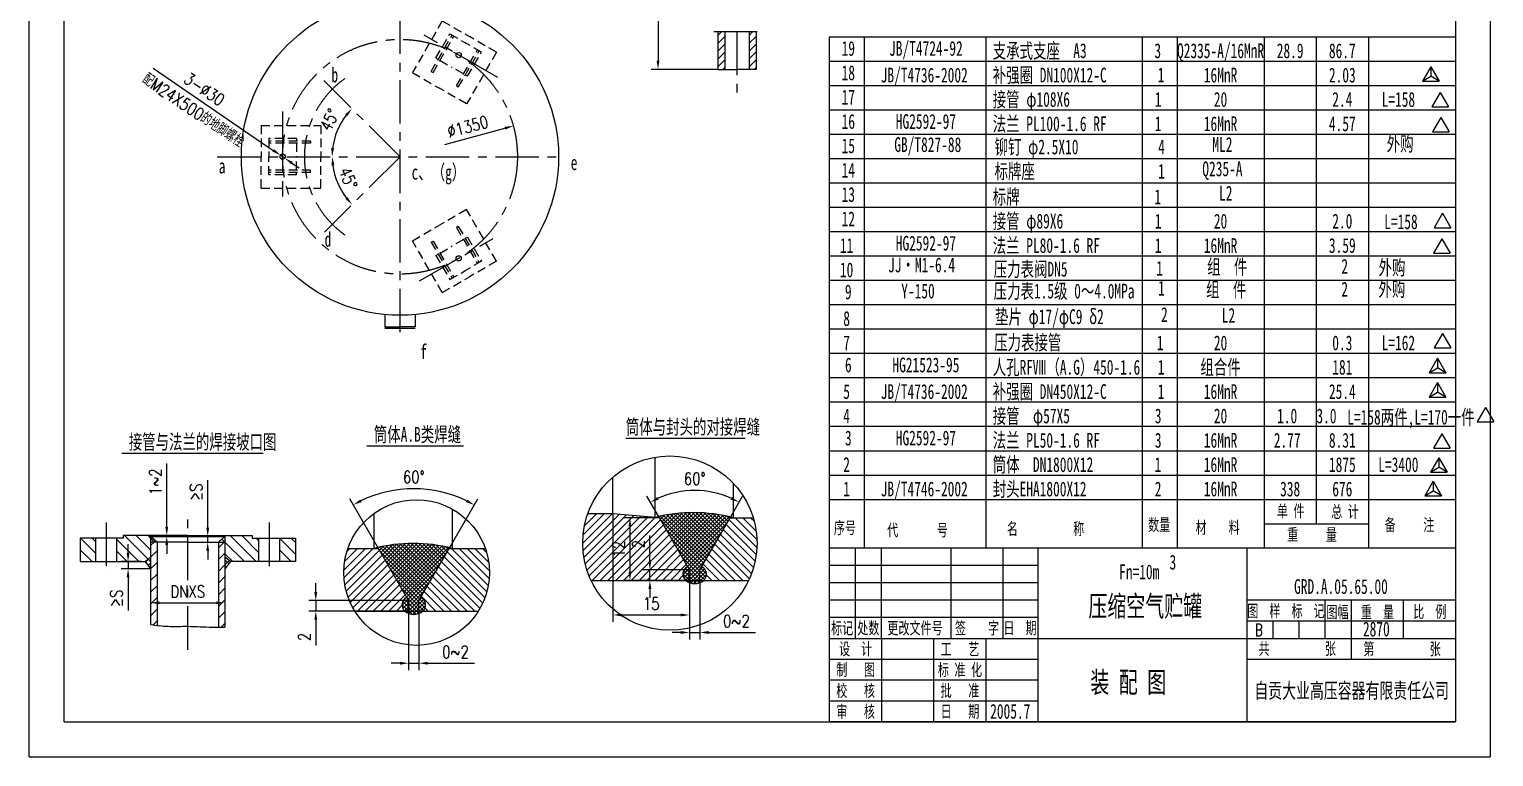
# Model space of a CAD drawing. Header units: millimetres. Extents: x -200 to 8220, y -200 to 11680.
# Drawn here: x -200 to 8220, y -200 to 3984 of the extents above; entities that cross this region are included whole.
import ezdxf
from ezdxf.enums import TextEntityAlignment as Align

# ---------------------------------------------------------------- set-up
doc = ezdxf.new("R2010")
doc.units = ezdxf.units.MM
doc.header["$LTSCALE"] = 200
for name, pattern in [('CENTER', [2, 1.25, -0.25, 0.25, -0.25]), ('DASHED', [0.75, 0.5, -0.25]), ('K', [2.5, 1.25, -0.25, 0.25, -0.25, 0.25, -0.25])]:
    doc.linetypes.add(name, pattern=pattern)
for name, color, linetype in [('01', 7, 'Continuous'), ('02', 1, 'Continuous'), ('10', 1, 'Continuous'), ('11', 3, 'Continuous'), ('1轮廓实线层', 7, 'Continuous'), ('2细线层', 4, 'Continuous'), ('3中心线层', 1, 'CENTER'), ('5剖面线层', 2, 'Continuous'), ('6文字层', 3, 'Continuous'), ('9双点划线层', 6, 'K')]:
    doc.layers.add(name, color=color, linetype=linetype)
doc.styles.add('BIAOTITEXT', font='SIMKAI.TTF', dxfattribs={"width": 0.666})
doc.styles.get("Standard").update_dxf_attribs({"font": 'romans.shx', "width": 0.8, "bigfont": 'hzfs.shx'})
doc.styles.add('TH_GBDIM', font='romans.shx', dxfattribs={"width": 0.8, "bigfont": 'gbcbig.shx'})
doc.dimstyles.new('TH_GBDIM', dxfattribs={"dimscale": 20, "dimtxt": 3.5, "dimasz": 2.5, "dimexe": 2, "dimexo": 0, "dimgap": 1.5, "dimtad": 1, "dimdec": 0, "dimzin": 0, "dimdsep": 46, "dimtxsty": 'TH_GBDIM', "dimcen": 2.5, "dimclrd": 130, "dimclre": 130, "dimclrt": 3, "dimadec": 0, "dimazin": 0, "dimtfac": 0.714286, "dimtdec": 0, "dimtmove": 0, "dimatfit": 3, "dimfxl": 0, "dimtolj": 1, "dimtzin": 0, "dimlwd": -1, "dimlwe": -1, "dimarcsym": 0})
pattern_1 = [(45, (-4283.853, -798.272), (-11.22532, 11.22532), []), (135, (-4283.853, -798.272), (-11.22532, -11.22532), [])]
pattern_2 = [(45, (-2668.681, -621.43), (-11.22532, 11.22532), []), (135, (-2668.681, -621.43), (-11.22532, -11.22532), [])]

# ---------------------------------------------------------------- blocks, each defined once
blk = doc.blocks.new('LINBLOCK')
at = {"layer": '01'}
for p, q in [((0, 0), (0, -7)), ((10, 0), (10, -7)), ((45, 0), (45, -7)), ((90, 0), (90, -7)), ((100, 0), (100, -7)), ((125, 0), (125, -7)), ((140, 0), (140, -7)), ((155, 0), (155, -7)), ((180, 0), (180, -7))]:
    blk.add_line(p, q, dxfattribs=at)
at = {"layer": '02'}
blk.add_line((0, 0), (180, 0), dxfattribs=at)
blk = doc.blocks.new('*D40')
at = {"color": 1}
for p, q in [((3547.4, 4730.2), (3375.1, 4730.2)), ((3415.1, 4680.2), (3415.1, 3802.5)), ((3758.7, 3752.5), (3375.1, 3752.5))]:
    blk.add_line(p, q, dxfattribs=at)
for points in [[(3406.8, 4680.2), (3423.4, 4680.2), (3415.1, 4730.2)], [(3406.8, 3802.5), (3423.4, 3802.5), (3415.1, 3752.5)]]:
    blk.add_solid(points, dxfattribs=at)
at = {"layer": 'Defpoints', "color": 0}
for p in [(3547.4, 4730.2), (3415.1, 3752.5), (3758.7, 3752.5)]:
    blk.add_point(p, dxfattribs=at)
at = {"color": 1, "insert": (3350.1, 4241.3), "char_height": 70, "attachment_point": 5, "rotation": 90, "style": 'TH_GBDIM'}
blk.add_mtext('\\A1;163', dxfattribs=at)
blk = doc.blocks.new('*D62')
at = {"color": 1}
for p, q in [((497.5, 760.6), (497.5, 645.1)), ((925, 760.6), (925, 645.1)), ((547.5, 685.1), (875, 685.1))]:
    blk.add_line(p, q, dxfattribs=at)
for points in [[(547.5, 693.4), (547.5, 676.8), (497.5, 685.1)], [(875, 693.4), (875, 676.8), (925, 685.1)]]:
    blk.add_solid(points, dxfattribs=at)
at = {"layer": 'Defpoints', "color": 0}
for p in [(497.5, 760.6), (925, 760.6), (925, 685.1)]:
    blk.add_point(p, dxfattribs=at)
at = {"color": 1, "insert": (711.3, 750.1), "char_height": 70, "attachment_point": 5, "style": 'TH_GBDIM'}
blk.add_mtext('\\A1;DNXS', dxfattribs=at)
blk = doc.blocks.new('*D63')
at = {"color": 1}
for p, q in [((368, 971.9), (368, 1021.9)), ((444.7, 921.9), (328, 921.9)), ((497.5, 880.7), (328, 880.7)), ((368, 921.9), (368, 880.7)), ((368, 830.7), (368, 641.4))]:
    blk.add_line(p, q, dxfattribs=at)
for points in [[(359.6, 971.9), (376.3, 971.9), (368, 921.9)], [(359.6, 830.7), (376.3, 830.7), (368, 880.7)]]:
    blk.add_solid(points, dxfattribs=at)
at = {"layer": 'Defpoints', "color": 0}
for p in [(368, 880.7), (444.7, 921.9), (497.5, 880.7)]:
    blk.add_point(p, dxfattribs=at)
at = {"color": 1, "insert": (301, 711.1), "char_height": 70, "attachment_point": 5, "rotation": 90, "style": 'TH_GBDIM'}
blk.add_mtext('\\A1;≥S', dxfattribs=at)
blk = doc.blocks.new('*D64')
at = {"color": 1}
for p, q in [((825.9, 1117.1), (825.9, 1391.2)), ((791, 1067.1), (865.9, 1067.1)), ((791, 1034.4), (865.9, 1034.4)), ((825.9, 1034.4), (825.9, 1067.1)), ((825.9, 984.4), (825.9, 934.4))]:
    blk.add_line(p, q, dxfattribs=at)
for points in [[(817.6, 1117.1), (834.2, 1117.1), (825.9, 1067.1)], [(817.6, 984.4), (834.2, 984.4), (825.9, 1034.4)]]:
    blk.add_solid(points, dxfattribs=at)
at = {"layer": 'Defpoints', "color": 0}
for p in [(791, 1067.1), (791, 1034.4), (825.9, 1034.4)]:
    blk.add_point(p, dxfattribs=at)
at = {"color": 1, "insert": (759, 1321.6), "char_height": 70, "attachment_point": 5, "rotation": 90, "style": 'TH_GBDIM'}
blk.add_mtext('\\A1;≥S', dxfattribs=at)
blk = doc.blocks.new('*D65')
at = {"color": 1}
for p, q in [((590.3, 1121.9), (590.3, 1486.9)), ((554.2, 1071.9), (630.3, 1071.9)), ((554.2, 1067.1), (630.3, 1067.1)), ((590.3, 1067.1), (590.3, 1071.9)), ((590.3, 1017.1), (590.3, 967.1))]:
    blk.add_line(p, q, dxfattribs=at)
for points in [[(582, 1121.9), (598.7, 1121.9), (590.3, 1071.9)], [(582, 1017.1), (598.7, 1017.1), (590.3, 1067.1)]]:
    blk.add_solid(points, dxfattribs=at)
at = {"layer": 'Defpoints', "color": 0}
for p in [(554.2, 1071.9), (554.2, 1067.1), (590.3, 1067.1)]:
    blk.add_point(p, dxfattribs=at)
at = {"color": 1, "insert": (525.3, 1380.9), "char_height": 70, "attachment_point": 5, "rotation": 90, "style": 'TH_GBDIM'}
blk.add_mtext('\\A1;1~2', dxfattribs=at)
blk = doc.blocks.new('*D66')
at = {"color": 1}
blk.add_line((2189.3, 3320.6), (2534.7, 3414.5), dxfattribs=at)
blk.add_solid([(2532.5, 3422.6), (2536.9, 3406.5), (2583, 3427.6)], dxfattribs=at)
at = {"layer": 'Defpoints', "color": 0}
for p in [(2583, 3427.6), (1280.2, 3073.6)]:
    blk.add_point(p, dxfattribs=at)
at = {"color": 1, "insert": (2320.8, 3423.7), "char_height": 70, "attachment_point": 5, "rotation": 15.20319, "style": 'TH_GBDIM'}
blk.add_mtext('\\A1;∅1350', dxfattribs=at)
blk = doc.blocks.new('*D67')
at = {"color": 1}
blk.add_arc((1931.6, 3250.6), 390.6, 142.33951, 172.66049, dxfattribs=at)
for points in [[(1616.1, 3494.8), (1628.6, 3483.8), (1655.4, 3526.8)], [(1552.5, 3300), (1535.9, 3301), (1541, 3250.6)]]:
    blk.add_solid(points, dxfattribs=at)
at = {"layer": 'Defpoints', "color": 0}
for p in [(1493.7, 3688.5), (1554.3, 3351.7), (880.2, 3250.6), (1931.6, 3250.6), (2867.8, 3250.6)]:
    blk.add_point(p, dxfattribs=at)
at = {"color": 1, "insert": (1526.1, 3462.5), "char_height": 70, "attachment_point": 5, "rotation": 62.41127, "style": 'TH_GBDIM'}
blk.add_mtext('\\A1;45°', dxfattribs=at)
blk = doc.blocks.new('*D68')
at = {"color": 1}
blk.add_arc((1931.6, 3250.6), 389, 187.36879, 217.63121, dxfattribs=at)
for points in [[(1537.5, 3200.2), (1554.1, 3201.3), (1542.6, 3250.6)], [(1629.8, 3018.6), (1617.2, 3007.6), (1656.5, 2975.5)]]:
    blk.add_solid(points, dxfattribs=at)
at = {"layer": 'Defpoints', "color": 0}
for p in [(880.2, 3250.6), (1931.6, 3250.6), (2894.9, 3250.6), (1555.8, 3149.9), (1497.7, 2816.7)]:
    blk.add_point(p, dxfattribs=at)
at = {"color": 1, "insert": (1634, 3127.3), "char_height": 70, "attachment_point": 5, "rotation": 292.5, "style": 'TH_GBDIM'}
blk.add_mtext('\\A1;45°', dxfattribs=at)
blk = doc.blocks.new('*D69')
at = {"color": 1}
for p, q in [((1447.4, 747.5), (1447.4, 797.5)), ((1980.8, 697.5), (1407.4, 697.5)), ((1447.4, 697.5), (1447.4, 637.5)), ((1975.6, 637.5), (1407.4, 637.5)), ((1447.4, 587.5), (1447.4, 440.1))]:
    blk.add_line(p, q, dxfattribs=at)
for points in [[(1439, 747.5), (1455.7, 747.5), (1447.4, 697.5)], [(1439, 587.5), (1455.7, 587.5), (1447.4, 637.5)]]:
    blk.add_solid(points, dxfattribs=at)
at = {"layer": 'Defpoints', "color": 0}
for p in [(1980.8, 697.5), (1447.4, 637.5), (1975.6, 637.5)]:
    blk.add_point(p, dxfattribs=at)
at = {"color": 1, "insert": (1382.4, 488.8), "char_height": 70, "attachment_point": 5, "rotation": 90, "style": 'TH_GBDIM'}
blk.add_mtext('\\A1;2', dxfattribs=at)
blk = doc.blocks.new('*D70')
at = {"color": 1}
for p, q in [((1980.8, 637.5), (1980.8, 297.7)), ((2040.8, 637.5), (2040.8, 297.7)), ((1930.8, 337.7), (1880.8, 337.7)), ((1980.8, 337.7), (2040.8, 337.7)), ((2090.8, 337.7), (2360.8, 337.7))]:
    blk.add_line(p, q, dxfattribs=at)
for points in [[(1930.8, 346.1), (1930.8, 329.4), (1980.8, 337.7)], [(2090.8, 346.1), (2090.8, 329.4), (2040.8, 337.7)]]:
    blk.add_solid(points, dxfattribs=at)
at = {"layer": 'Defpoints', "color": 0}
for p in [(1980.8, 637.5), (2040.8, 637.5), (2040.8, 337.7)]:
    blk.add_point(p, dxfattribs=at)
at = {"color": 1, "insert": (2250.8, 402.7), "char_height": 70, "attachment_point": 5, "style": 'TH_GBDIM'}
blk.add_mtext('\\A1;0~2', dxfattribs=at)
blk = doc.blocks.new('*D71')
at = {"color": 1}
for p, q in [((1807.6, 997.5), (1642.9, 1282.8)), ((2214, 997.5), (2378.8, 1282.8))]:
    blk.add_line(p, q, dxfattribs=at)
blk.add_arc((2010.8, 645.5), 695.9, 64.11768, 115.88232, dxfattribs=at)
for points in [[(1711, 1264.2), (1703.1, 1279), (1662.9, 1248.2)], [(2318.5, 1279), (2310.7, 1264.2), (2358.8, 1248.2)]]:
    blk.add_solid(points, dxfattribs=at)
at = {"layer": 'Defpoints', "color": 0}
for p in [(2131.7, 1330.8), (1807.6, 997.5), (2214, 997.5), (1980.8, 697.5), (2040.8, 697.5)]:
    blk.add_point(p, dxfattribs=at)
at = {"color": 1, "insert": (2010.8, 1408.3), "char_height": 70, "attachment_point": 5, "style": 'TH_GBDIM'}
blk.add_mtext('\\A1;60°', dxfattribs=at)
blk = doc.blocks.new('*D77')
at = {"color": 1}
for p, q in [((3422.8, 1174.3), (3213.9, 1174.3)), ((3253.9, 1124.3), (3253.9, 864.3)), ((3422.8, 814.3), (3213.9, 814.3))]:
    blk.add_line(p, q, dxfattribs=at)
for points in [[(3245.6, 1124.3), (3262.3, 1124.3), (3253.9, 1174.3)], [(3245.6, 864.3), (3262.3, 864.3), (3253.9, 814.3)]]:
    blk.add_solid(points, dxfattribs=at)
at = {"layer": 'Defpoints', "color": 0}
for p in [(3422.8, 1174.3), (3253.9, 814.3), (3422.8, 814.3)]:
    blk.add_point(p, dxfattribs=at)
at = {"color": 1, "insert": (3188.9, 994.3), "char_height": 70, "attachment_point": 5, "rotation": 90, "style": 'TH_GBDIM'}
blk.add_mtext('\\A1;12', dxfattribs=at)
blk = doc.blocks.new('*D78')
at = {"color": 1}
for p, q in [((3156.3, 1197.6), (3156.3, 575.2)), ((3596.1, 814.3), (3596.1, 575.2)), ((3206.3, 615.2), (3546.1, 615.2))]:
    blk.add_line(p, q, dxfattribs=at)
for points in [[(3206.3, 623.6), (3206.3, 606.9), (3156.3, 615.2)], [(3546.1, 623.6), (3546.1, 606.9), (3596.1, 615.2)]]:
    blk.add_solid(points, dxfattribs=at)
at = {"layer": 'Defpoints', "color": 0}
for p in [(3156.3, 1197.6), (3596.1, 814.3), (3596.1, 615.2)]:
    blk.add_point(p, dxfattribs=at)
at = {"color": 1, "insert": (3376.2, 680.2), "char_height": 70, "attachment_point": 5, "style": 'TH_GBDIM'}
blk.add_mtext('\\A1;15', dxfattribs=at)
blk = doc.blocks.new('*D79')
at = {"color": 1}
for p, q in [((3422.8, 1174.3), (3351.3, 1298.1)), ((3829.2, 1174.3), (3900.7, 1298.1))]:
    blk.add_line(p, q, dxfattribs=at)
blk.add_arc((3626, 822.4), 509.3, 65.62669, 114.37331, dxfattribs=at)
for points in [[(3419.6, 1278.9), (3412, 1293.7), (3371.3, 1263.5)], [(3840, 1293.7), (3832.4, 1278.9), (3880.7, 1263.5)]]:
    blk.add_solid(points, dxfattribs=at)
at = {"layer": 'Defpoints', "color": 0}
for p in [(3714.4, 1324), (3422.8, 1174.3), (3829.2, 1174.3), (3596, 874.3), (3656, 874.3)]:
    blk.add_point(p, dxfattribs=at)
at = {"color": 1, "insert": (3626, 1398.6), "char_height": 70, "attachment_point": 5, "style": 'TH_GBDIM'}
blk.add_mtext('\\A1;60°', dxfattribs=at)
blk = doc.blocks.new('*D80')
at = {"color": 1}
for p, q in [((3596, 814.3), (3596, 474.6)), ((3656, 814.3), (3656, 474.6)), ((3546, 514.6), (3496, 514.6)), ((3596, 514.6), (3656, 514.6)), ((3706, 514.6), (3976, 514.6))]:
    blk.add_line(p, q, dxfattribs=at)
for points in [[(3546, 522.9), (3546, 506.2), (3596, 514.6)], [(3706, 522.9), (3706, 506.2), (3656, 514.6)]]:
    blk.add_solid(points, dxfattribs=at)
at = {"layer": 'Defpoints', "color": 0}
for p in [(3596, 814.3), (3656, 814.3), (3656, 514.6)]:
    blk.add_point(p, dxfattribs=at)
at = {"color": 1, "insert": (3866, 579.6), "char_height": 70, "attachment_point": 5, "style": 'TH_GBDIM'}
blk.add_mtext('\\A1;0~2', dxfattribs=at)
blk = doc.blocks.new('*D81')
at = {"color": 1}
for p, q in [((3368.3, 924.3), (3368.3, 1071.6)), ((3596, 874.3), (3328.3, 874.3)), ((3368.3, 814.3), (3368.3, 874.3)), ((3590.7, 814.3), (3328.3, 814.3)), ((3368.3, 764.3), (3368.3, 714.3))]:
    blk.add_line(p, q, dxfattribs=at)
for points in [[(3360, 924.3), (3376.7, 924.3), (3368.3, 874.3)], [(3360, 764.3), (3376.7, 764.3), (3368.3, 814.3)]]:
    blk.add_solid(points, dxfattribs=at)
at = {"layer": 'Defpoints', "color": 0}
for p in [(3596, 874.3), (3368.3, 814.3), (3590.7, 814.3)]:
    blk.add_point(p, dxfattribs=at)
at = {"color": 1, "insert": (3303.3, 1023), "char_height": 70, "attachment_point": 5, "rotation": 90, "style": 'TH_GBDIM'}
blk.add_mtext('\\A1;2', dxfattribs=at)

msp = doc.modelspace()

# ---------------------------------------------------------------- hatches: boundary and pattern name
at = {"layer": '5剖面线层'}
h = msp.add_hatch(dxfattribs=at)
h.set_pattern_fill('ANSI31', scale=10, style=0)
h.set_pattern_definition([(45, (-353.462, -164.822), (-22.45064, 22.45064), [])])
h.paths.add_polyline_path([(3758.7, 3752.5), (3798.7, 3752.5), (3798.7, 3970.1), (3758.7, 3970.1)])
h.paths.add_polyline_path([(3978.7, 3970.1), (3938.7, 3970.1), (3938.7, 3752.5), (3978.7, 3752.5)])
h = msp.add_hatch(dxfattribs=at)
h.set_pattern_fill('ANSI31', scale=10, style=0)
h.set_pattern_definition([(45, (-2299.37, -930.193), (-22.45064, 22.45064), [])])
h.paths.add_polyline_path([(3030.4, 814.3), (3574.5, 814.3, -0.552534), (3585.5, 892.5), (3422.8, 1174.3), (3156.3, 1197.6), (3011.6, 1197.6, 0.08615), (2982.3, 1028.7, 0.110932)])
h.paths.add_polyline_path([(3250.8, 986.8), (3250.8, 1059.1), (3355.8, 1059.1), (3355.8, 986.8)], flags=24)
h.paths.add_polyline_path([(3136.4, 935.5), (3136.4, 1053.1), (3241.4, 1053.1), (3241.4, 935.5)], flags=24)
h = msp.add_hatch(dxfattribs=at)
h.set_pattern_fill('ANSI37', scale=5, style=0)
h.set_pattern_definition(pattern_2)
h.paths.add_polyline_path([(3829.2, 1174.3), (3848.3, 1174.3, 0.130716), (3397.9, 1174.3), (3422.8, 1174.3), (3596, 874.3), (3596, 814.3), (3656, 814.3), (3656, 874.3)])
h = msp.add_hatch(dxfattribs=at)
h.set_pattern_fill('ANSI31', scale=10, angle=90, style=0)
h.set_pattern_definition([(135, (-2299.37, -930.193), (-22.45064, -22.45064), [])])
h.paths.add_polyline_path([(3666.5, 892.5, -0.552928), (3677.9, 814.3), (3936.6, 814.3, 0.110932), (3984.8, 1028.7, 0.073824), (3963.2, 1174.3), (3829.2, 1174.3)])
h = msp.add_hatch(dxfattribs=at)
h.set_pattern_fill('ANSI31', scale=15, angle=90, style=0)
h.set_pattern_definition([(135, (-4296.996, -277.4), (-33.67596, -33.67596), [])])
h.paths.add_polyline_path([(182.5, 921.9), (182.5, 1056.9), (92.5, 1056.9), (92.5, 921.9)])
h.paths.add_polyline_path([(466.4, 921.9), (497.5, 948.5), (497.5, 1071.9), (340, 1071.9), (340, 1056.9), (302.5, 1056.9), (302.5, 921.9)])
h.paths.add_polyline_path([(1120, 921.9), (1120, 1056.9), (1082.5, 1056.9), (1082.5, 1071.9), (925, 1071.9), (925, 948.5), (956.2, 921.9)])
h.paths.add_polyline_path([(1240, 921.9), (1330, 921.9), (1330, 1056.9), (1240, 1056.9)])
h = msp.add_hatch(dxfattribs=at)
h.set_pattern_fill('ANSI37', scale=7.5, angle=90, style=0)
h.set_pattern_definition([(135, (-4296.996, -277.4), (-16.83798, -16.83798), []), (225, (-4296.996, -277.4), (16.83798, -16.83798), [])])
h.paths.add_polyline_path([(497.5, 948.5), (466.4, 921.9), (497.5, 880.7)])
h.paths.add_polyline_path([(925, 948.5), (925, 880.7), (956.2, 921.9)])
h.paths.add_polyline_path([(925, 1067.1), (887.5, 1034.4), (925, 1034.4)])
h.paths.add_polyline_path([(497.5, 1067.1), (497.5, 1034.4), (535, 1034.4)])
h = msp.add_hatch(dxfattribs=at)
h.set_pattern_fill('ANSI31', scale=15, style=0)
h.set_pattern_definition([(45, (-4296.996, -277.4), (-33.67596, 33.67596), [])])
edge = h.paths.add_edge_path()
edge.add_line((535, 1034.4), (497.5, 1034.4))
edge.add_line((497.5, 1034.4), (497.5, 559.8))
edge.add_spline(control_points=[(497.5, 559.8), (510, 558.2), (522.5, 556.6), (535, 555.2)], knot_values=[0, 0, 0, 0, 37.715736, 37.715736, 37.715736, 37.715736], degree=3, periodic=0)
edge.add_line((535, 555.2), (535, 1034.4))
edge = h.paths.add_edge_path()
edge.add_line((925, 1034.4), (887.5, 1034.4))
edge.add_line((887.5, 1034.4), (887.5, 545.2))
edge.add_spline(control_points=[(887.5, 545.2), (900, 545.2), (912.5, 545.2), (925, 545.2)], knot_values=[390.552871, 390.552871, 390.552871, 390.552871, 428.052871, 428.052871, 428.052871, 428.052871], degree=3, periodic=0)
edge.add_line((925, 545.2), (925, 1034.4))
h = msp.add_hatch(dxfattribs=at)
h.set_pattern_fill('ANSI37', scale=5, style=0)
h.set_pattern_definition(pattern_1)
h.paths.add_polyline_path([(2214, 997.5), (2233.2, 997.5, 0.130716), (1782.7, 997.5), (1807.6, 997.5), (1980.8, 697.5), (1980.8, 637.5), (2040.8, 637.5), (2040.8, 697.5)])
h = msp.add_hatch(dxfattribs=at)
h.set_pattern_fill('ANSI31', scale=10, style=0)
h.set_pattern_definition([(45, (-4283.853, -798.27), (-22.45064, 22.45064), [])])
h.paths.add_polyline_path([(1807.6, 997.5), (1631.7, 997.5, 0.084246), (1608.3, 859.3, 0.140469), (1671.8, 637.5), (1959.3, 637.5, -0.552534), (1970.3, 715.7)])
h = msp.add_hatch(dxfattribs=at)
h.set_pattern_fill('ANSI31', scale=10, angle=90, style=0)
h.set_pattern_definition([(135, (-4283.853, -798.27), (-22.45064, -22.45064), [])])
h.paths.add_polyline_path([(2051.3, 715.6, -0.552928), (2062.7, 637.5), (2382.3, 637.5, 0.140469), (2445.9, 859.3, 0.084246), (2422.4, 997.5), (2214, 997.5)])
h = msp.add_hatch(dxfattribs=at)
h.set_pattern_fill('ANSI37', scale=5, style=0)
h.set_pattern_definition(pattern_2)
h.paths.add_polyline_path([(3596, 874.3), (3585.5, 892.5, 0.552534), (3574.5, 814.3), (3596, 814.3)])
h.paths.add_polyline_path([(3678.1, 814.3), (3574.3, 814.3, 0.366818)])
h.paths.add_polyline_path([(3656, 814.3), (3677.9, 814.3, 0.552928), (3666.5, 892.5), (3656, 874.3)])
h = msp.add_hatch(dxfattribs=at)
h.set_pattern_fill('ANSI37', scale=5, style=0)
h.set_pattern_definition(pattern_1)
h.paths.add_polyline_path([(1980.8, 697.5), (1970.3, 715.7, 0.552534), (1959.3, 637.5), (1980.8, 637.5)])
h.paths.add_polyline_path([(2062.9, 637.5), (1959.1, 637.5, 0.366818)])
h.paths.add_polyline_path([(2040.8, 637.5), (2062.7, 637.5, 0.552928), (2051.3, 715.6), (2040.8, 697.5)])

# ---------------------------------------------------------------- linework, layer by layer
at = {"color": 7, "linetype": 'DASHED', "ltscale": 0.5}
for p, q in [((2174.7, 4031.6), (2002.9, 3734.2)), ((2174.7, 4031.6), (2330.6, 3941.6)), ((2111.2, 3741.6), (2231.2, 3949.5)), ((2121.6, 3735.6), (2241.6, 3943.5)), ((2138.2, 3818.4), (2218.2, 3957)), ((2218.2, 3957), (2310, 3904)), ((2400, 3852), (2308.2, 3905)), ((2486.5, 3851.6), (2330.6, 3941.6)), ((2138.2, 3818.4), (2151.2, 3810.9)), ((2161.6, 3804.9), (2229.1, 3765.9)), ((2256.7, 3657.6), (2376.7, 3865.5)), ((2267, 3651.6), (2387, 3859.5)), ((2486.5, 3851.6), (2314.7, 3554.2)), ((2320, 3713.4), (2400, 3852)), ((2002.9, 3734.2), (2158.8, 3644.2)), ((2111.2, 3741.6), (2121.6, 3735.6)), ((2296.7, 3726.9), (2229.1, 3765.9)), ((2320, 3713.4), (2307, 3720.9)), ((2314.7, 3554.2), (2158.8, 3644.2)), ((2267, 3651.6), (2256.7, 3657.6)), ((1133.7, 3430.6), (1477.2, 3430.6)), ((1133.7, 3430.6), (1133.7, 3250.6)), ((1477.2, 3430.6), (1477.2, 3250.6)), ((1336.6, 3355.6), (1176.6, 3355.6)), ((1176.6, 3355.6), (1176.6, 3249.6)), ((1416.6, 3340.6), (1176.6, 3340.6)), ((1416.6, 3328.6), (1176.6, 3328.6)), ((1336.6, 3355.6), (1336.6, 3340.6)), ((1336.6, 3328.6), (1336.6, 3250.6)), ((1416.6, 3340.6), (1416.6, 3328.6)), ((1133.7, 3070.6), (1133.7, 3250.6)), ((1176.6, 3145.6), (1176.6, 3251.6)), ((1336.6, 3172.6), (1336.6, 3250.6)), ((1477.2, 3070.6), (1477.2, 3250.6)), ((1416.6, 3172.6), (1176.6, 3172.6)), ((1416.6, 3160.6), (1176.6, 3160.6)), ((1336.6, 3145.6), (1176.6, 3145.6)), ((1336.6, 3145.6), (1336.6, 3160.6)), ((1416.6, 3160.6), (1416.6, 3172.6)), ((1133.7, 3070.6), (1477.2, 3070.6)), ((2314.7, 2947.1), (2158.8, 2857.1)), ((2486.5, 2649.6), (2314.7, 2947.1)), ((2002.9, 2767.1), (2158.8, 2857.1)), ((2267, 2849.6), (2256.7, 2843.6)), ((2256.7, 2843.6), (2376.7, 2635.8)), ((2267, 2849.6), (2387, 2641.8)), ((2320, 2787.8), (2307, 2780.3)), ((2320, 2787.8), (2400, 2649.3)), ((2174.7, 2469.6), (2002.9, 2767.1)), ((2111.2, 2759.6), (2121.6, 2765.6)), ((2111.2, 2759.6), (2231.2, 2551.8)), ((2121.6, 2765.6), (2241.6, 2557.8)), ((2161.6, 2696.3), (2229.1, 2735.3)), ((2296.7, 2774.3), (2229.1, 2735.3)), ((2138.2, 2682.8), (2151.2, 2690.3)), ((2138.2, 2682.8), (2218.2, 2544.3)), ((2400, 2649.3), (2308.2, 2596.3)), ((2486.5, 2649.6), (2330.6, 2559.6)), ((2174.7, 2469.6), (2330.6, 2559.6)), ((2218.2, 2544.3), (2310, 2597.3))]:
    msp.add_line(p, q, dxfattribs=at)
at = {"color": 7}
for p, q in [((3758.7, 3970.1), (3758.7, 3752.5)), ((3798.7, 3970.1), (3798.7, 3752.5)), ((3938.7, 3970.1), (3938.7, 3752.5)), ((3978.7, 3970.1), (3978.7, 3752.5)), ((512.3, 3759), (1202.9, 3287.3)), ((3758.7, 3752.5), (3868.7, 3752.5)), ((3978.7, 3752.5), (3868.7, 3752.5)), ((1269, 3242.2), (1244.2, 3259.1)), ((1310.3, 3214), (1351.6, 3185.8)), ((1845.1, 2342.7), (1845.1, 2272.8)), ((2018.1, 2342.7), (2018.1, 2272.8)), ((1845.1, 2272.8), (1931.6, 2272.8)), ((1845.1, 2265), (2019.7, 2265)), ((2018.1, 2272.8), (1931.6, 2272.8)), ((3229.5, 1631.5), (3916, 1631.5)), ((332, 1545.2), (1145.7, 1545.2)), ((1741.3, 1588.2), (2295.9, 1588.2)), ((3397.9, 1174.3), (3397.9, 1522.6)), ((3156.3, 1197.6), (3156.3, 1408.4)), ((3848.3, 1174.3), (3848.3, 1372.5)), ((1782.7, 997.5), (1782.7, 1199.5)), ((2233.2, 997.5), (2233.2, 1223.9)), ((3156.3, 1197.6), (3011.6, 1197.6)), ((3422.8, 1174.3), (3156.3, 1197.6)), ((3596, 874.3), (3422.8, 1174.3)), ((3656, 874.3), (3829.2, 1174.3)), ((3829.2, 1174.3), (3963.2, 1174.3)), ((340, 1056.9), (92.5, 1056.9)), ((92.5, 1056.9), (92.5, 921.9)), ((182.5, 921.9), (182.5, 1056.9)), ((302.5, 921.9), (302.5, 1056.9)), ((711.3, 1071.9), (340, 1071.9)), ((340, 1071.9), (340, 1056.9)), ((497.5, 1071.9), (497.5, 559.8)), ((497.5, 1067.1), (925, 1067.1)), ((535, 1034.4), (497.5, 1067.1)), ((711.3, 1034.4), (497.5, 1034.4)), ((535, 1034.4), (535, 555.2)), ((711.3, 1071.9), (1082.5, 1071.9)), ((711.3, 1034.4), (925, 1034.4)), ((887.5, 1034.4), (925, 1067.1)), ((887.5, 1034.4), (887.5, 545.2)), ((925, 1071.9), (925, 545.2)), ((1082.5, 1071.9), (1082.5, 1056.9)), ((1082.5, 1056.9), (1330, 1056.9)), ((1120, 921.9), (1120, 1056.9)), ((1240, 921.9), (1240, 1056.9)), ((1330, 1056.9), (1330, 921.9)), ((466.4, 921.9), (497.5, 948.5)), ((956.2, 921.9), (925, 948.5)), ((1631.7, 997.5), (1807.6, 997.5)), ((1980.8, 697.5), (1807.6, 997.5)), ((2040.8, 697.5), (2214, 997.5)), ((2214, 997.5), (2422.4, 997.5)), ((92.5, 921.9), (466.4, 921.9)), ((466.4, 921.9), (497.5, 880.7)), ((956.2, 921.9), (925, 880.7)), ((1330, 921.9), (956.2, 921.9)), ((3596, 814.3), (3596, 874.3)), ((3656, 814.3), (3656, 874.3)), ((3030.4, 814.3), (3936.6, 814.3)), ((3536, 814.3), (3596, 814.3)), ((3596, 814.3), (3656, 814.3)), ((1980.8, 637.5), (1980.8, 697.5)), ((2040.8, 637.5), (2040.8, 697.5)), ((1671.8, 637.5), (2382.3, 637.5)), ((1920.8, 637.5), (1980.8, 637.5)), ((1980.8, 637.5), (2040.8, 637.5))]:
    msp.add_line(p, q, dxfattribs=at)
for centre, radius in [((1931.6, 3250.6), 912), ((2269.1, 3835.2), 15), ((1256.6, 3250.6), 15), ((2269.1, 2666), 15)]:
    msp.add_circle(centre, radius, dxfattribs=at)
for centre, radius, start, end in [((3618.9, 295), 908.7, 75.37366, 104.07278), ((2008, 150.7), 876.2, 75.10552, 104.89448), ((3604.6, 850), 46.6, 114.16416, 231.24869), ((3647.6, 849.8), 46.6, 308.37245, 66.17547), ((3626.2, 875.5), 80.2, 229.71208, 310.28792), ((1989.4, 673.1), 46.6, 114.16416, 231.24869), ((2032.5, 673), 46.6, 308.37245, 66.17547), ((2011, 698.7), 80.2, 229.71208, 310.28792)]:
    msp.add_arc(centre, radius, start, end, dxfattribs=at)
for points in [[(1207.6, 3294.2), (1198.2, 3280.4), (1244.2, 3259.1)], [(1315, 3220.8), (1305.6, 3207.1), (1269, 3242.2)]]:
    msp.add_solid(points, dxfattribs=at)
at = {"layer": '01'}
for p, q in [((4399.6, 1280), (8000, 1280)), ((4399.6, 1280), (4399.6, 1000)), ((4599.6, 1280), (4599.6, 1000)), ((5299.7, 1280), (5299.7, 1000)), ((6199.8, 1280), (6199.8, 1000)), ((6399.8, 1280), (6399.8, 1000)), ((6899.9, 1280), (6899.9, 1000)), ((7199.9, 1280), (7199.9, 1140)), ((7499.9, 1280), (7499.9, 1000)), ((8000, 1280), (8000, 1000)), ((6899.9, 1140), (7499.9, 1140))]:
    msp.add_line(p, q, dxfattribs=at)
at = {"layer": '01', "color": 7}
for p, q in [((8000, 1000), (4399.6, 1000)), ((4400, 1000), (4400, 0)), ((8000, 1000), (4400, 1000)), ((5600, 1000), (5600, 0)), ((6800, 1000), (6800, 0)), ((8000, 1000), (8000, 0)), ((8000, 700), (6800, 700)), ((4400, 480), (8000, 480)), ((8000, 360), (6800, 360)), ((8000, 0), (4400, 0))]:
    msp.add_line(p, q, dxfattribs=at)
at = {"layer": '10', "color": 7}
msp.add_point((8000, 1000), dxfattribs=at)
at = {"layer": '11', "color": 7}
for p, q in [((4550, 480), (4550, 1000)), ((4700, 480), (4700, 1000)), ((5100, 480), (5100, 1000)), ((5400, 480), (5400, 1000)), ((5600, 900), (4400, 900)), ((5600, 800), (4400, 800)), ((5600, 700), (4400, 700)), ((7250, 700), (7250, 480)), ((7400, 700), (7400, 360)), ((7700, 700), (7700, 480)), ((5600, 600), (4400, 600)), ((8000, 580), (6800, 580)), ((6950, 580), (6950, 480)), ((7100, 580), (7100, 480)), ((4700, 480), (4700, 0)), ((5000, 480), (5000, 0)), ((5300, 480), (5300, 0)), ((5600, 360), (4400, 360)), ((5600, 240), (4400, 240)), ((5600, 120), (4400, 120))]:
    msp.add_line(p, q, dxfattribs=at)
at = {"layer": '1轮廓实线层', "color": 7}
for p, q in [((0, 0), (0, 11480)), ((8000, 11480), (8000, 0)), ((0, 0), (8000, 0))]:
    msp.add_line(p, q, dxfattribs=at)
at = {"layer": '2细线层', "color": 7}
for p, q in [((-200, -200), (-200, 11680)), ((8200, 11680), (8200, -200)), ((-200, -200), (8200, -200))]:
    msp.add_line(p, q, dxfattribs=at)
at = {"layer": '3中心线层', "color": 7}
for p, q in [((1931.6, 2241.5), (1931.6, 4244)), ((3868.7, 3970.1), (3868.7, 3618.4)), ((2494, 3705.4), (2071.1, 3949.5)), ((1931.6, 3250.6), (1493.7, 3688.5)), ((1256.6, 3510.2), (1256.6, 3021.9)), ((880.2, 3250.6), (2867.8, 3250.6)), ((1931.6, 3250.6), (1497.7, 2816.7)), ((2044.2, 2536.2), (2467.1, 2780.4)), ((711.3, 414.9), (711.3, 1210.5)), ((242.5, 1146.8), (242.5, 845.4)), ((1180, 1146.8), (1180, 845.4))]:
    msp.add_line(p, q, dxfattribs=at)
msp.add_circle((1931.6, 3250.6), 675, dxfattribs=at)
msp.add_arc((1931.6, 3250.6), 550, 125.28772, 239.80852, dxfattribs=at)
at = {"layer": '6文字层', "color": 7, "ltscale": 14}
for p, q in [((7859.6, 3768.4), (7811.7, 3685.4)), ((7811.7, 3685.4), (7859.6, 3713.1)), ((7859.6, 3768.4), (7859.6, 3713.1)), ((7859.6, 3768.4), (7907.5, 3685.4)), ((7907.5, 3685.4), (7859.6, 3713.1)), ((7811.7, 3685.4), (7907.5, 3685.4)), ((7912, 3620), (7864, 3537.1)), ((7864, 3537.1), (7959.9, 3537.1)), ((7912, 3620), (7959.9, 3537.1)), ((7916.7, 3476.9), (7868.8, 3393.9)), ((7916.7, 3476.9), (7964.7, 3393.9)), ((7868.8, 3393.9), (7964.7, 3393.9)), ((7926.1, 2925.6), (7878.2, 2842.6)), ((7926.1, 2925.6), (7974, 2842.6)), ((7922.9, 2779.2), (7875, 2696.2)), ((7878.2, 2842.6), (7974, 2842.6)), ((7922.9, 2779.2), (7970.8, 2696.2)), ((7875, 2696.2), (7970.8, 2696.2)), ((7925.9, 2233.7), (7878, 2150.7)), ((7925.9, 2233.7), (7973.8, 2150.7)), ((7878, 2150.7), (7973.8, 2150.7)), ((7897.8, 2091.3), (7849.9, 2008.3)), ((7849.9, 2008.3), (7897.8, 2036)), ((7897.8, 2091.3), (7945.8, 2008.3)), ((7897.8, 2091.3), (7897.8, 2036)), ((7945.8, 2008.3), (7897.8, 2036)), ((7849.9, 2008.3), (7945.8, 2008.3)), ((7897.8, 1951.3), (7849.9, 1868.3)), ((7897.8, 1951.3), (7897.8, 1895.9)), ((7897.8, 1951.3), (7945.8, 1868.3)), ((7849.9, 1868.3), (7897.8, 1895.9)), ((7849.9, 1868.3), (7945.8, 1868.3)), ((7945.8, 1868.3), (7897.8, 1895.9)), ((8172.5, 1808.1), (8124.6, 1725.1)), ((8172.5, 1808.1), (8220.4, 1725.1)), ((8124.6, 1725.1), (8220.4, 1725.1)), ((7922.8, 1657.2), (7874.9, 1574.2)), ((7922.8, 1657.2), (7970.7, 1574.2)), ((7905.3, 1519.8), (7857.4, 1436.8)), ((7874.9, 1574.2), (7970.7, 1574.2)), ((7905.3, 1519.8), (7905.3, 1464.5)), ((7905.3, 1519.8), (7953.2, 1436.8)), ((7857.4, 1436.8), (7905.3, 1464.5)), ((7857.4, 1436.8), (7953.2, 1436.8)), ((7953.2, 1436.8), (7905.3, 1464.5)), ((7872.4, 1384.3), (7824.5, 1301.3)), ((7872.4, 1384.3), (7872.4, 1329)), ((7872.4, 1384.3), (7920.4, 1301.3)), ((7824.5, 1301.3), (7872.4, 1329)), ((7824.5, 1301.3), (7920.4, 1301.3)), ((7920.4, 1301.3), (7872.4, 1329))]:
    msp.add_line(p, q, dxfattribs=at)
for centre, radius in [((3483.5, 1028.7), 501.3), ((2027.1, 859.3), 418.8)]:
    msp.add_circle(centre, radius, dxfattribs=at)
msp.add_spline([(497.5, 559.8), (597.7, 550), (711.3, 550), (852.8, 545.2), (887.5, 545.2), (925, 545.2)], degree=3, dxfattribs=at)
at = {"layer": '9双点划线层', "color": 7}
msp.add_line((3735.8, 3970.1), (4024.1, 3970.1), dxfattribs=at)

# ---------------------------------------------------------------- block references
at = {"layer": '10', "color": 7, "xscale": 20.00224461311518, "yscale": 20.00224461311961, "zscale": 20.00224461312001}
for p in [(4399.6, 3940.3), (4399.6, 3800.3), (4399.6, 3660.3), (4399.6, 3520.3), (4399.6, 3380.3), (4399.6, 3240.3), (4399.6, 3100.2), (4399.6, 2960.2), (4399.6, 2820.2), (4399.6, 2680.2), (4399.6, 2540.2), (4399.6, 2400.2), (4399.6, 2260.1), (4399.6, 2120.1), (4399.6, 1980.1), (4399.6, 1840.1), (4399.6, 1700.1), (4399.6, 1560.1), (4399.6, 1420)]:
    msp.add_blockref('LINBLOCK', p, dxfattribs=at)

# ---------------------------------------------------------------- texts
at = {"color": 7, "char_height": 70, "attachment_point": 5, "style": 'TH_GBDIM'}
for s, insert, rotation in [('配M24X500的地脚螺栓', (744.5, 3518.8), 326), ('\\A1;3-∅30', (806.7, 3638.5), 325.66791)]:
    msp.add_mtext(s, dxfattribs=dict(at, insert=insert, rotation=rotation))
at = {"layer": '11', "color": 7, "style": 'BIAOTITEXT', "width": 0.666}
for s, height, p in [('19', 85, (4509.3, 3830.9)), ('JB/T4724-92', 85, (4955.6, 3830.9)), ('3', 85, (6288.6, 3817.7)), ('Q2335-A/16MnR', 85, (6649.8, 3817.7)), ('28.9', 85, (7049.9, 3817.7)), ('86.7', 85, (7349.9, 3817.7)), ('18', 85, (4509.3, 3690.9)), ('JB/T4736-2002', 85, (4946, 3677.7)), (' 1', 85, (6288.6, 3678.5)), ('16MnR', 85, (6649.8, 3677.7)), ('2.03', 85, (7349.9, 3677.7)), ('17', 85, (4509.3, 3550.9)), ('20', 85, (6649.8, 3537.7)), ('2.4', 85, (7349.9, 3537.7)), ('L=158', 85, (7672.1, 3537.7)), ('1', 85, (6290.9, 3537.7)), ('16', 85, (4509.3, 3410.9)), ('HG2592-97', 85, (4955.6, 3410.9)), ('1', 85, (6290.6, 3397.7)), ('16MnR', 85, (6649.8, 3397.7)), ('4.57', 85, (7349.9, 3397.7)), ('GB/T827-88', 85, (4966.3, 3277.8)), ('外购', 85, (7682.7, 3283.3)), ('15', 85, (4509.3, 3270.9)), ('4', 85, (6310.4, 3264.6)), ('ML2', 85, (6660.5, 3278.5)), ('14', 85, (4509.3, 3130.8)), ('1', 85, (6310.4, 3124.6)), ('Q235-A', 85, (6660.5, 3138.5)), ('13', 85, (4509.3, 2990.8)), ('1', 85, (6288.4, 2977.6)), (' L2', 85, (6660.5, 2998.5)), ('12', 85, (4509.3, 2850.8)), ('1', 85, (6290.9, 2837.6)), ('20', 85, (6649.8, 2837.6)), ('2.0', 85, (7349.9, 2837.6)), ('L=158  ', 85, (7725.5, 2834.4)), ('11', 85, (4499.6, 2697.6)), ('HG2592-97', 85, (4955.6, 2710.8)), ('1', 85, (6291, 2697.6)), ('16MnR', 85, (6649.8, 2697.6)), ('3.59', 85, (7349.9, 2697.6)), ('10', 85, (4499.6, 2557.6)), ('1', 85, (6299.1, 2566.6)), ('组  件', 85, (6688.3, 2574.8)), ('2', 85, (7363.5, 2577.9)), ('1', 85, (6309.7, 2451.9)), ('组  件', 85, (6682.5, 2443.9)), ('2', 85, (7363.5, 2446)), ('9', 85, (4509.3, 2430.8)), ('8', 85, (4499.6, 2277.5)), ('2', 85, (6326.7, 2300.1)), ('L2', 85, (6695.3, 2296)), ('7', 85, (4499.6, 2137.5)), (' 1', 85, (6283.6, 2137.5)), ('20', 85, (6649.8, 2137.5)), ('0.3', 85, (7349.9, 2137.5)), ('L=162', 85, (7672.1, 2137.5)), ('6', 85, (4509.3, 2010.7)), ('HG21523-95', 85, (4955.6, 2010.7)), (' 1', 85, (6289.2, 1997.5)), ('组合件', 85, (6649.8, 1997.5)), ('181', 85, (7349.9, 1997.5)), ('5', 85, (4499.6, 1857.5)), ('JB/T4736-2002', 85, (4946, 1857.5)), (' 1', 85, (6288.4, 1857.5)), ('16MnR', 85, (6649.8, 1857.5)), ('25.4', 85, (7349.9, 1857.5)), ('4', 85, (4499.6, 1717.5)), ('3', 85, (6290.8, 1717.5)), ('20', 85, (6649.8, 1717.5)), ('1.0', 85, (7032.9, 1717.5)), ('3.0', 85, (7258.7, 1717.5)), ('L=158两件,L=170一件', 85, (7744.5, 1710.3)), ('3', 85, (4509.3, 1590.7)), ('HG2592-97', 85, (4955.6, 1590.7)), ('3', 85, (6291.1, 1577.5)), ('16MnR', 85, (6649.8, 1577.5)), ('2.77', 85, (7032.9, 1577.5)), ('8.31', 85, (7349.9, 1577.5)), ('2', 85, (4499.6, 1437.4)), ('1', 85, (6289.9, 1437.4)), ('16MnR', 85, (6649.8, 1437.4)), ('1875', 85, (7349.9, 1437.4)), ('L=3400', 85, (7672.1, 1437.4)), ('1', 85, (4499.6, 1297.4)), ('JB/T4746-2002', 85, (4946, 1297.4)), ('2', 85, (6290.5, 1297.4)), ('16MnR', 85, (6649.8, 1297.4)), ('338', 85, (7049.9, 1297.4)), ('676', 85, (7349.9, 1297.4)), ('单 件', 70, (7053.1, 1177.7)), ('总 计', 70, (7365.4, 1174)), ('3', 85, (6375.4, 876.3)), ('Fn=10m', 85, (6182.1, 820.8)), ('GRD.A.05.65.00', 85, (7342.1, 736.3)), ('压缩空气贮罐', 120, (6216.8, 606.3)), ('2870', 85, (7545.5, 491.9)), ('装 配 图', 120, (6119.2, 168.6)), ('2005.7', 85, (5440.7, 18.5))]:
    msp.add_text(s, height=height, dxfattribs=at).set_placement(p, align=Align.CENTER)
for s, height, p in [('支承式支座  A3', 85, (5339.7, 3817.7)), ('补强圈 DN100X12-C', 85, (5339.7, 3677.7)), ('接管 φ108X6', 85, (5339.7, 3537.7)), ('法兰 PL100-1.6 RF', 85, (5339.7, 3397.7)), ('铆钉 φ2.5X10', 85, (5350.3, 3264.6)), ('标牌座', 85, (5350.3, 3124.6)), ('标牌 ', 85, (5339.7, 2977.6)), ('接管 φ89X6', 85, (5339.7, 2837.6)), ('法兰 PL80-1.6 RF', 85, (5339.7, 2697.6)), ('压力表阀DN5', 85, (5345.4, 2561.5)), ('Y-150', 85, (4813.7, 2435.7)), ('\\M+5B5E6\\M+5C6AC φ17/φC9 δ2', 85, (5353, 2288.1)), ('压力表接管', 85, (5347.9, 2140.3)), ('人孔RFⅧ（A.G）450-1.6', 85, (5339.7, 1997.5)), ('补强圈 DN450X12-C', 85, (5339.7, 1857.5)), ('接管  φ57X5', 85, (5339.7, 1717.5)), ('法兰 PL50-1.6 RF', 85, (5339.7, 1577.5)), ('筒体  DN1800X12', 85, (5339.7, 1437.4)), ('封头EHA1800X12', 85, (5339.7, 1297.4)), (' 数量', 70, (6201.2, 1098.8)), ('备     注', 70, (7593.2, 1098.8)), ('序号', 70, (4426.2, 1081.7)), ('代       号', 70, (4732.7, 1068.7)), ('名          称', 70, (5421.2, 1076.2)), ('材    料', 70, (6506, 1083.7)), ('重     量', 70, (7032.7, 1042.4)), ('自贡大业高压容器有限责任公司', 88, (6843.9, 136.3))]:
    msp.add_text(s, height=height, dxfattribs=at).set_placement(p)
for s, p in [('JJ·M1-6.4', (4738.1, 2560.4)), ('压力表1.5级 0～4.0MPa', (5345.3, 2410))]:
    msp.add_text(s, height=85, dxfattribs=at).set_placement(p, align=Align.BOTTOM_LEFT)
for p in [(7713, 2570.8), (7712.6, 2447.7)]:
    msp.add_text('外购', height=85, dxfattribs=at).set_placement(p, align=Align.RIGHT)
for s, p in [('图\u3000样\u3000标\u3000记', (7025.7, 639.7)), ('图幅', (7322, 633.6)), ('重\u3000量', (7551.8, 633.6)), ('比\u3000例', (7852.9, 634.8)), ('标记', (4474.3, 541.2)), ('处数', (4624.3, 541.2)), ('更改文件号', (4893.2, 541.2)), ('签    字', (5249.4, 541.2)), ('日  期', (5496.9, 541.2)), ('设  计', (4551.4, 421.2)), ('工 \u3000艺', (5151.4, 421.2)), ('共\u3000\u3000\u3000\u3000\u3000张', (7090.7, 422.4)), ('第\u3000\u3000\u3000\u3000\u3000张', (7693, 421.3)), ('制 \u3000图', (4551.4, 301.2)), ('标 准 化', (5151.4, 301.2)), ('校 \u3000核', (4551.4, 181.2)), ('批\u3000 准', (5151.4, 181.2)), ('审 \u3000核', (4551.4, 61.2)), ('日 \u3000期', (5151.4, 61.2))]:
    msp.add_text(s, height=70, dxfattribs=at).set_placement(p, align=Align.MIDDLE)
at = {"layer": '11', "color": 7, "width": 0.707}
msp.add_text('B', height=70, dxfattribs=at).set_placement((6847.2, 493.6))
at = {"layer": '6文字层', "color": 7, "ltscale": 14, "style": 'BIAOTITEXT', "width": 0.666}
for s, p in [('b', (1537.4, 3678.6)), ('a', (889.3, 3154.2)), ('c、（g）', (1998.3, 3118.9)), ('e', (2913.3, 3173.9)), ('d', (1498, 2733.3)), ('f', (2047.6, 2086.9)), ('筒体A.B类焊缝', (1781.1, 1611.4)), ('筒体与封头的对接焊缝', (3230, 1654.6)), ('接管与法兰的焊接坡口图', (371.8, 1568.3))]:
    msp.add_text(s, height=85, dxfattribs=at).set_placement(p)

# ---------------------------------------------------------------- dimensions: what is measured, and where the dimension line sits
at = {"color": 1}
for base, p1, p2, text, picture, middle in [((3415.1, 3752.5), (3547.4, 4730.2), (3758.7, 3752.5), '163', '*D40', (3350.1, 4241.3)), ((368, 880.7), (444.7, 921.9), (497.5, 880.7), '≥S', '*D63', (301, 711.1)), ((1447.4, 637.5), (1980.8, 697.5), (1975.6, 637.5), '2', '*D69', (1382.4, 488.8))]:
    dim = msp.add_linear_dim(base=base, p1=p1, p2=p2, angle=90, text=text, dimstyle='TH_GBDIM', override={"dimclrd": 1, "dimclre": 1, "dimclrt": 1}, dxfattribs=at)
    dim.commit()
    dim.dimension.update_dxf_attribs({"geometry": picture, "text_midpoint": middle})
dim = msp.add_angular_dim_2l(base=(1554.3, 3351.7), line1=((880.2, 3250.6), (2867.8, 3250.6)), line2=((1931.6, 3250.6), (1493.7, 3688.5)), dimstyle='TH_GBDIM', override={"dimclrd": 1, "dimclre": 1, "dimclrt": 1}, dxfattribs=at)
dim.commit()
dim.dimension.update_dxf_attribs({"geometry": '*D67', "text_midpoint": (1585.4, 3431.5), "dimtype": 162})
dim = msp.add_diameter_dim_2p(p1=(1280.2, 3073.6), p2=(2583, 3427.6), dimstyle='TH_GBDIM', override={"dimclrd": 1, "dimclre": 1, "dimclrt": 1}, dxfattribs=at)
dim.commit()
dim.dimension.update_dxf_attribs({"geometry": '*D66', "text_midpoint": (2337.9, 3361), "dimtype": 163})
for base, line1, line2, picture, middle in [((1555.8, 3149.9), ((1931.6, 3250.6), (1497.7, 2816.7)), ((880.2, 3250.6), (2894.9, 3250.6)), '*D68', (1634, 3127.3)), ((2131.7, 1330.8), ((2040.8, 697.5), (2214, 997.5)), ((1980.8, 697.5), (1807.6, 997.5)), '*D71', (2010.8, 1408.3)), ((3714.4, 1324), ((3656, 874.3), (3829.2, 1174.3)), ((3596, 874.3), (3422.8, 1174.3)), '*D79', (3626, 1398.6))]:
    dim = msp.add_angular_dim_2l(base=base, line1=line1, line2=line2, dimstyle='TH_GBDIM', override={"dimclrd": 1, "dimclre": 1, "dimclrt": 1}, dxfattribs=at)
    dim.commit()
    dim.dimension.update_dxf_attribs({"geometry": picture, "text_midpoint": middle})
for base, p1, p2, text, picture, middle in [((590.3, 1067.1), (554.2, 1071.9), (554.2, 1067.1), '1~2', '*D65', (590.3, 1380.9)), ((825.9, 1034.4), (791, 1067.1), (791, 1034.4), '≥S', '*D64', (825.9, 1321.6)), ((3253.9, 814.3), (3422.8, 1174.3), (3422.8, 814.3), '12', '*D77', (3253.9, 994.3)), ((3368.3, 814.3), (3596, 874.3), (3590.7, 814.3), '2', '*D81', (3368.3, 1023))]:
    dim = msp.add_linear_dim(base=base, p1=p1, p2=p2, angle=90, text=text, dimstyle='TH_GBDIM', override={"dimclrd": 1, "dimclre": 1, "dimclrt": 1}, dxfattribs=at)
    dim.commit()
    dim.dimension.update_dxf_attribs({"geometry": picture, "text_midpoint": middle, "dimtype": 160})
dim = msp.add_linear_dim(base=(3596.1, 615.2), p1=(3156.3, 1197.6), p2=(3596.1, 814.3), text='15', dimstyle='TH_GBDIM', override={"dimclrd": 1, "dimclre": 1, "dimclrt": 1}, dxfattribs=at)
dim.commit()
dim.dimension.update_dxf_attribs({"geometry": '*D78', "text_midpoint": (3376.2, 615.2), "dimtype": 160})
for base, p1, p2, text, picture, middle in [((925, 685.1), (497.5, 760.6), (925, 760.6), 'DNXS', '*D62', (711.3, 750.1)), ((3656, 514.6), (3596, 814.3), (3656, 814.3), '0~2', '*D80', (3866, 579.6)), ((2040.8, 337.7), (1980.8, 637.5), (2040.8, 637.5), '0~2', '*D70', (2250.8, 402.7))]:
    dim = msp.add_linear_dim(base=base, p1=p1, p2=p2, text=text, dimstyle='TH_GBDIM', override={"dimclrd": 1, "dimclre": 1, "dimclrt": 1}, dxfattribs=at)
    dim.commit()
    dim.dimension.update_dxf_attribs({"geometry": picture, "text_midpoint": middle})

doc.saveas('drawing.dxf')
